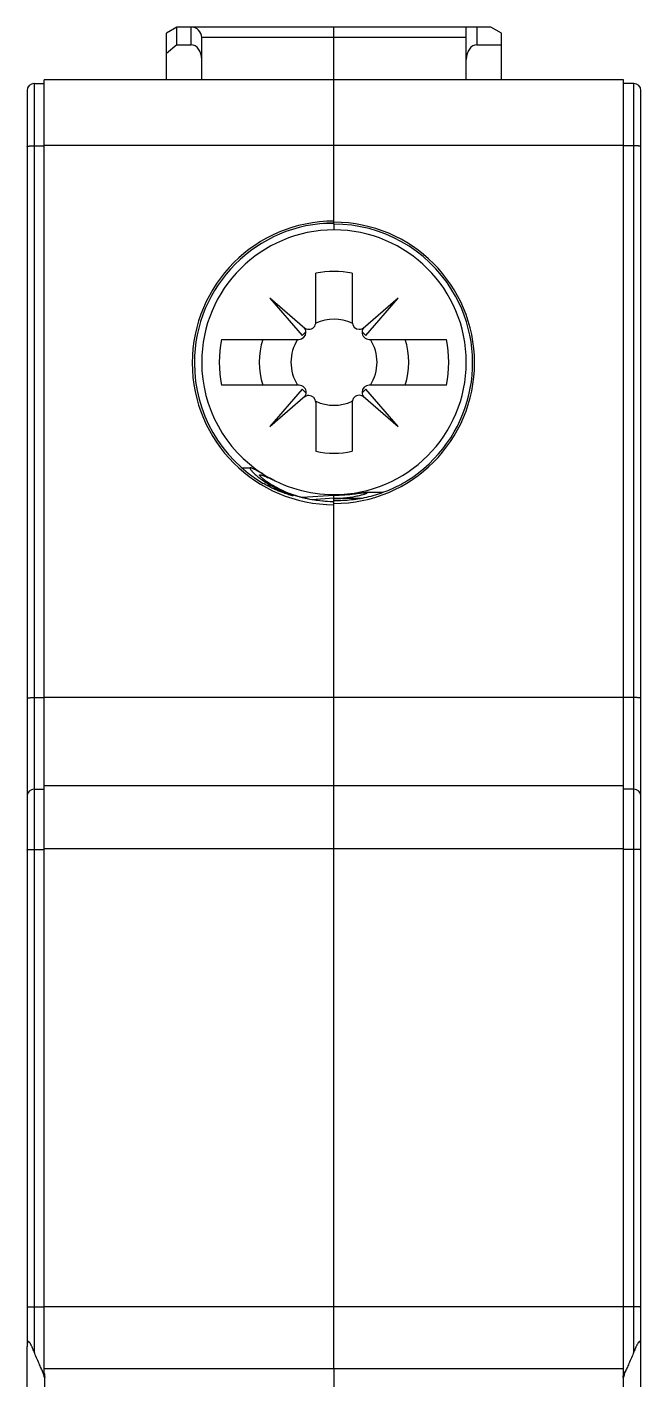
# Model space of a CAD drawing. Header units: millimetres. Extents: x 267.1 to 284.5, y 120 to 208.
# Drawn here: x 267.06 to 284.46, y 169.69 to 208.03 of the extents above; entities that cross this region are included whole.
import ezdxf

# ---------------------------------------------------------------- set-up
doc = ezdxf.new("R2010")
doc.units = ezdxf.units.MM
doc.header["$MEASUREMENT"] = 0
doc.layers.get('0').update_dxf_attribs({"lineweight": 0})
for name, color, linetype, lineweight in [('03_AXES', 7, 'Continuous', 0), ('08_DRAFTS', 7, 'Continuous', 0), ('09_ROUNDS', 7, 'Continuous', 0), ('10_CHAMFER', 7, 'Continuous', 0)]:
    doc.layers.add(name, color=color, linetype=linetype, lineweight=lineweight)

msp = doc.modelspace()

# ---------------------------------------------------------------- linework, layer by layer
at = {"color": 7, "lineweight": 25}
for p, q in [((267.263, 206.428), (267.263, 170.483)), ((267.263, 206.428), (267.553, 206.428)), ((267.553, 169.767), (267.553, 206.528)), ((283.973, 206.528), (267.553, 206.528)), ((283.973, 169.767), (283.973, 206.528)), ((284.263, 206.428), (283.973, 206.428)), ((284.263, 170.483), (284.263, 206.428)), ((267.063, 206.228), (267.063, 170.634)), ((284.463, 121.828), (284.463, 206.228)), ((267.263, 204.661), (267.553, 204.661)), ((283.973, 204.668), (267.553, 204.668)), ((284.263, 204.661), (283.973, 204.661)), ((273.942, 200.349), (274.862, 199.288)), ((274.933, 199.49), (273.942, 200.349)), ((277.584, 200.349), (276.592, 199.489)), ((276.665, 199.288), (277.584, 200.349)), ((274.862, 199.288), (274.967, 199.393)), ((276.559, 199.394), (276.665, 199.288)), ((274.862, 197.768), (273.942, 196.707)), ((273.942, 196.707), (274.949, 197.58)), ((274.974, 197.656), (274.862, 197.768)), ((276.665, 197.768), (276.559, 197.662)), ((276.592, 197.567), (277.584, 196.707)), ((277.584, 196.707), (276.665, 197.768)), ((267.263, 189.025), (267.553, 189.025)), ((283.973, 189.028), (267.553, 189.028)), ((284.263, 189.025), (283.973, 189.025)), ((267.263, 186.428), (267.553, 186.428)), ((283.973, 186.528), (267.553, 186.528)), ((284.263, 186.428), (283.973, 186.428)), ((267.263, 184.725), (267.553, 184.725)), ((283.973, 184.735), (267.553, 184.735)), ((284.263, 184.725), (283.973, 184.725)), ((283.973, 171.763), (267.553, 171.763)), ((267.263, 171.759), (267.553, 171.759)), ((284.263, 171.759), (283.973, 171.759)), ((267.512, 169.91), (267.553, 169.91)), ((283.973, 170.002), (267.553, 170.002)), ((284.014, 169.91), (283.973, 169.91)), ((267.563, 158.302), (267.563, 169.754)), ((283.963, 169.754), (283.963, 158.302))]:
    msp.add_line(p, q, dxfattribs=at)
for points in [[(267.263, 206.428), (267.153, 206.428), (267.063, 206.338), (267.063, 206.228)], [(284.463, 206.228), (284.463, 206.338), (284.374, 206.428), (284.263, 206.428)], [(276.278, 201.051), (275.938, 201.12), (275.588, 201.12), (275.248, 201.051)], [(276.796, 197.878), (277.046, 198.275), (277.046, 198.781), (276.796, 199.178)], [(277.78, 197.878), (277.917, 198.301), (277.917, 198.755), (277.78, 199.178)], [(274.543, 198.528), (274.543, 198.298), (274.608, 198.073), (274.731, 197.878)], [(275.248, 196.005), (275.588, 195.936), (275.938, 195.936), (276.278, 196.005)], [(267.263, 186.428), (267.153, 186.428), (267.063, 186.338), (267.063, 186.228)], [(284.463, 186.228), (284.463, 186.338), (284.374, 186.428), (284.263, 186.428)]]:
    msp.add_open_spline(points, degree=3, dxfattribs=at)
for points, knots in [([(267.063, 204.647), (267.063, 204.647), (267.064, 204.648), (267.064, 204.648), (267.065, 204.649), (267.066, 204.649), (267.067, 204.649), (267.069, 204.65), (267.07, 204.65), (267.072, 204.651), (267.074, 204.651), (267.076, 204.652), (267.078, 204.652), (267.085, 204.653), (267.091, 204.654), (267.097, 204.654), (267.105, 204.655), (267.114, 204.656), (267.122, 204.656), (267.132, 204.657), (267.142, 204.658), (267.152, 204.658), (267.164, 204.659), (267.175, 204.659), (267.187, 204.659), (267.199, 204.66), (267.212, 204.66), (267.224, 204.66), (267.237, 204.66), (267.25, 204.661), (267.263, 204.661)], [0, 0, 0, 0, 1, 1, 1, 2, 2, 2, 3, 3, 3, 4, 4, 4, 5, 5, 5, 6, 6, 6, 7, 7, 7, 8, 8, 8, 9, 9, 9, 10, 10, 10, 10]), ([(284.463, 204.647), (284.463, 204.647), (284.463, 204.648), (284.462, 204.648), (284.461, 204.649), (284.46, 204.649), (284.459, 204.649), (284.458, 204.65), (284.456, 204.65), (284.455, 204.651), (284.452, 204.651), (284.45, 204.652), (284.448, 204.652), (284.442, 204.653), (284.436, 204.654), (284.43, 204.654), (284.421, 204.655), (284.413, 204.656), (284.405, 204.656), (284.395, 204.657), (284.384, 204.658), (284.374, 204.658), (284.363, 204.659), (284.351, 204.659), (284.34, 204.659), (284.327, 204.66), (284.315, 204.66), (284.302, 204.66), (284.289, 204.66), (284.276, 204.661), (284.263, 204.661)], [0, 0, 0, 0, 1, 1, 1, 2, 2, 2, 3, 3, 3, 4, 4, 4, 5, 5, 5, 6, 6, 6, 7, 7, 7, 8, 8, 8, 9, 9, 9, 10, 10, 10, 10]), ([(274.768, 199.178), (274.878, 199.178), (274.968, 199.268), (274.968, 199.378), (274.968, 199.432), (274.946, 199.483), (274.908, 199.52)], [0, 0, 0, 0, 1, 1, 1, 2, 2, 2, 2]), ([(276.618, 199.521), (276.539, 199.443), (276.538, 199.317), (276.615, 199.238), (276.653, 199.2), (276.705, 199.178), (276.758, 199.178)], [0, 0, 0, 0, 1, 1, 1, 2, 2, 2, 2]), ([(274.912, 197.532), (274.992, 197.607), (274.997, 197.734), (274.921, 197.815), (274.883, 197.855), (274.83, 197.878), (274.775, 197.878)], [0, 0, 0, 0, 1, 1, 1, 2, 2, 2, 2]), ([(276.758, 197.878), (276.648, 197.878), (276.558, 197.788), (276.558, 197.678), (276.558, 197.624), (276.58, 197.573), (276.618, 197.535)], [0, 0, 0, 0, 1, 1, 1, 2, 2, 2, 2]), ([(267.063, 189.018), (267.063, 189.018), (267.064, 189.018), (267.064, 189.018), (267.065, 189.019), (267.066, 189.019), (267.067, 189.019), (267.069, 189.019), (267.07, 189.019), (267.072, 189.02), (267.074, 189.02), (267.076, 189.02), (267.078, 189.02), (267.081, 189.02), (267.084, 189.021), (267.087, 189.021), (267.09, 189.021), (267.094, 189.021), (267.097, 189.021), (267.101, 189.022), (267.105, 189.022), (267.109, 189.022), (267.113, 189.022), (267.117, 189.022), (267.122, 189.022), (267.132, 189.023), (267.142, 189.023), (267.152, 189.023), (267.164, 189.024), (267.175, 189.024), (267.187, 189.024), (267.199, 189.024), (267.212, 189.024), (267.224, 189.024), (267.237, 189.024), (267.25, 189.025), (267.263, 189.025)], [0, 0, 0, 0, 1, 1, 1, 2, 2, 2, 3, 3, 3, 4, 4, 4, 5, 5, 5, 6, 6, 6, 7, 7, 7, 8, 8, 8, 9, 9, 9, 10, 10, 10, 11, 11, 11, 12, 12, 12, 12]), ([(284.463, 189.018), (284.463, 189.018), (284.463, 189.018), (284.462, 189.018), (284.461, 189.019), (284.46, 189.019), (284.459, 189.019), (284.458, 189.019), (284.456, 189.019), (284.455, 189.02), (284.452, 189.02), (284.45, 189.02), (284.448, 189.02), (284.445, 189.02), (284.442, 189.021), (284.44, 189.021), (284.436, 189.021), (284.433, 189.021), (284.43, 189.021), (284.426, 189.022), (284.422, 189.022), (284.418, 189.022), (284.413, 189.022), (284.409, 189.022), (284.405, 189.022), (284.395, 189.023), (284.384, 189.023), (284.374, 189.023), (284.363, 189.024), (284.351, 189.024), (284.34, 189.024), (284.327, 189.024), (284.315, 189.024), (284.302, 189.024), (284.289, 189.024), (284.276, 189.025), (284.263, 189.025)], [0, 0, 0, 0, 1, 1, 1, 2, 2, 2, 3, 3, 3, 4, 4, 4, 5, 5, 5, 6, 6, 6, 7, 7, 7, 8, 8, 8, 9, 9, 9, 10, 10, 10, 11, 11, 11, 12, 12, 12, 12]), ([(267.063, 184.704), (267.063, 184.705), (267.064, 184.705), (267.064, 184.706), (267.065, 184.707), (267.066, 184.708), (267.067, 184.708), (267.069, 184.709), (267.07, 184.709), (267.072, 184.71), (267.074, 184.711), (267.076, 184.711), (267.078, 184.712), (267.085, 184.713), (267.091, 184.715), (267.097, 184.716), (267.105, 184.717), (267.114, 184.718), (267.122, 184.719), (267.132, 184.72), (267.142, 184.721), (267.152, 184.721), (267.164, 184.722), (267.175, 184.723), (267.187, 184.723), (267.212, 184.724), (267.238, 184.725), (267.263, 184.725)], [0, 0, 0, 0, 1, 1, 1, 2, 2, 2, 3, 3, 3, 4, 4, 4, 5, 5, 5, 6, 6, 6, 7, 7, 7, 8, 8, 8, 9, 9, 9, 9]), ([(284.463, 184.704), (284.463, 184.705), (284.463, 184.705), (284.462, 184.706), (284.461, 184.707), (284.46, 184.708), (284.459, 184.708), (284.458, 184.709), (284.456, 184.709), (284.455, 184.71), (284.452, 184.711), (284.45, 184.711), (284.448, 184.712), (284.442, 184.713), (284.436, 184.715), (284.43, 184.716), (284.421, 184.717), (284.413, 184.718), (284.405, 184.719), (284.395, 184.72), (284.384, 184.721), (284.374, 184.721), (284.363, 184.722), (284.351, 184.723), (284.34, 184.723), (284.314, 184.724), (284.289, 184.725), (284.263, 184.725)], [0, 0, 0, 0, 1, 1, 1, 2, 2, 2, 3, 3, 3, 4, 4, 4, 5, 5, 5, 6, 6, 6, 7, 7, 7, 8, 8, 8, 9, 9, 9, 9]), ([(267.063, 171.752), (267.063, 171.752), (267.064, 171.752), (267.064, 171.752), (267.065, 171.753), (267.066, 171.753), (267.067, 171.753), (267.069, 171.753), (267.07, 171.754), (267.072, 171.754), (267.074, 171.754), (267.076, 171.754), (267.078, 171.755), (267.081, 171.755), (267.084, 171.755), (267.087, 171.755), (267.09, 171.755), (267.094, 171.756), (267.097, 171.756), (267.101, 171.756), (267.105, 171.756), (267.109, 171.756), (267.113, 171.757), (267.117, 171.757), (267.122, 171.757), (267.132, 171.757), (267.142, 171.758), (267.152, 171.758), (267.164, 171.758), (267.175, 171.759), (267.187, 171.759), (267.199, 171.759), (267.212, 171.759), (267.224, 171.759), (267.237, 171.759), (267.25, 171.759), (267.263, 171.759)], [0, 0, 0, 0, 1, 1, 1, 2, 2, 2, 3, 3, 3, 4, 4, 4, 5, 5, 5, 6, 6, 6, 7, 7, 7, 8, 8, 8, 9, 9, 9, 10, 10, 10, 11, 11, 11, 12, 12, 12, 12]), ([(284.463, 171.752), (284.463, 171.752), (284.463, 171.752), (284.462, 171.752), (284.461, 171.753), (284.46, 171.753), (284.459, 171.753), (284.458, 171.753), (284.456, 171.754), (284.455, 171.754), (284.452, 171.754), (284.45, 171.754), (284.448, 171.755), (284.445, 171.755), (284.442, 171.755), (284.44, 171.755), (284.436, 171.755), (284.433, 171.756), (284.43, 171.756), (284.426, 171.756), (284.422, 171.756), (284.418, 171.756), (284.413, 171.757), (284.409, 171.757), (284.405, 171.757), (284.395, 171.757), (284.384, 171.758), (284.374, 171.758), (284.363, 171.758), (284.351, 171.759), (284.34, 171.759), (284.327, 171.759), (284.315, 171.759), (284.302, 171.759), (284.289, 171.759), (284.276, 171.759), (284.263, 171.759)], [0, 0, 0, 0, 1, 1, 1, 2, 2, 2, 3, 3, 3, 4, 4, 4, 5, 5, 5, 6, 6, 6, 7, 7, 7, 8, 8, 8, 9, 9, 9, 10, 10, 10, 11, 11, 11, 12, 12, 12, 12]), ([(267.263, 170.483), (267.256, 170.502), (267.248, 170.521), (267.24, 170.54), (267.232, 170.559), (267.224, 170.578), (267.216, 170.597), (267.212, 170.606), (267.208, 170.615), (267.204, 170.625), (267.199, 170.634), (267.195, 170.643), (267.191, 170.652), (267.186, 170.661), (267.182, 170.67), (267.177, 170.679), (267.173, 170.688), (267.168, 170.697), (267.163, 170.705), (267.159, 170.714), (267.154, 170.722), (267.148, 170.73), (267.146, 170.734), (267.143, 170.738), (267.14, 170.742), (267.138, 170.745), (267.135, 170.749), (267.132, 170.752), (267.129, 170.755), (267.127, 170.759), (267.123, 170.761), (267.121, 170.764), (267.117, 170.767), (267.114, 170.769), (267.111, 170.771), (267.108, 170.772), (267.104, 170.773), (267.102, 170.773), (267.1, 170.773), (267.099, 170.773), (267.097, 170.773), (267.095, 170.772), (267.094, 170.771), (267.09, 170.769), (267.087, 170.766), (267.084, 170.762), (267.081, 170.758), (267.079, 170.753), (267.077, 170.748), (267.072, 170.736), (267.07, 170.724), (267.068, 170.712), (267.064, 170.686), (267.063, 170.66), (267.063, 170.634)], [0, 0, 0, 0, 1, 1, 1, 2, 2, 2, 3, 3, 3, 4, 4, 4, 5, 5, 5, 6, 6, 6, 7, 7, 7, 8, 8, 8, 9, 9, 9, 10, 10, 10, 11, 11, 11, 12, 12, 12, 13, 13, 13, 14, 14, 14, 15, 15, 15, 16, 16, 16, 17, 17, 17, 18, 18, 18, 18]), ([(284.463, 170.634), (284.463, 170.66), (284.462, 170.686), (284.458, 170.712), (284.456, 170.724), (284.454, 170.736), (284.45, 170.748), (284.448, 170.753), (284.446, 170.758), (284.442, 170.762), (284.44, 170.766), (284.437, 170.769), (284.433, 170.771), (284.431, 170.772), (284.43, 170.773), (284.428, 170.773), (284.426, 170.773), (284.424, 170.773), (284.423, 170.773), (284.419, 170.772), (284.416, 170.771), (284.412, 170.769), (284.409, 170.767), (284.406, 170.764), (284.403, 170.761), (284.4, 170.759), (284.397, 170.755), (284.394, 170.752), (284.391, 170.749), (284.389, 170.745), (284.386, 170.742), (284.383, 170.738), (284.381, 170.734), (284.378, 170.73), (284.373, 170.722), (284.368, 170.714), (284.363, 170.705), (284.358, 170.697), (284.354, 170.688), (284.349, 170.679), (284.345, 170.67), (284.34, 170.661), (284.336, 170.652), (284.331, 170.643), (284.327, 170.634), (284.323, 170.625), (284.319, 170.615), (284.314, 170.606), (284.31, 170.597), (284.302, 170.578), (284.294, 170.559), (284.286, 170.54), (284.278, 170.521), (284.271, 170.502), (284.263, 170.483)], [0, 0, 0, 0, 1, 1, 1, 2, 2, 2, 3, 3, 3, 4, 4, 4, 5, 5, 5, 6, 6, 6, 7, 7, 7, 8, 8, 8, 9, 9, 9, 10, 10, 10, 11, 11, 11, 12, 12, 12, 13, 13, 13, 14, 14, 14, 15, 15, 15, 16, 16, 16, 17, 17, 17, 18, 18, 18, 18]), ([(267.512, 169.91), (267.496, 169.947), (267.48, 169.984), (267.463, 170.02), (267.443, 170.065), (267.423, 170.109), (267.403, 170.154), (267.354, 170.263), (267.307, 170.372), (267.263, 170.483)], [0, 0, 0, 0, 1, 1, 1, 2, 2, 2, 3, 3, 3, 3]), ([(284.263, 170.483), (284.22, 170.372), (284.172, 170.263), (284.123, 170.154), (284.103, 170.109), (284.083, 170.065), (284.063, 170.02), (284.047, 169.984), (284.03, 169.947), (284.014, 169.91)], [0, 0, 0, 0, 1, 1, 1, 2, 2, 2, 3, 3, 3, 3]), ([(267.553, 169.767), (267.551, 169.78), (267.549, 169.792), (267.546, 169.805), (267.538, 169.841), (267.527, 169.876), (267.512, 169.91)], [0, 0, 0, 0, 1, 1, 1, 2, 2, 2, 2]), ([(267.553, 169.88), (267.555, 169.87), (267.556, 169.86), (267.558, 169.85), (267.562, 169.818), (267.563, 169.786), (267.563, 169.754)], [0, 0, 0, 0, 1, 1, 1, 2, 2, 2, 2]), ([(283.963, 169.754), (283.963, 169.764), (283.963, 169.775), (283.964, 169.786), (283.965, 169.818), (283.968, 169.849), (283.973, 169.88)], [0, 0, 0, 0, 1, 1, 1, 2, 2, 2, 2]), ([(284.014, 169.91), (284.009, 169.899), (284.005, 169.888), (284.001, 169.876), (283.988, 169.841), (283.979, 169.804), (283.973, 169.767)], [0, 0, 0, 0, 1, 1, 1, 2, 2, 2, 2])]:
    msp.add_open_spline(points, degree=3, knots=knots, dxfattribs=at)
at = {"layer": '03_AXES', "color": 7, "lineweight": 25}
for p, q in [((275.763, 202.496), (275.763, 206.528)), ((275.248, 199.663), (275.248, 201.051)), ((276.278, 201.051), (276.278, 199.664)), ((272.579, 199.178), (274.768, 199.178)), ((276.758, 199.178), (278.949, 199.178)), ((274.775, 197.878), (272.579, 197.878)), ((278.949, 197.878), (276.758, 197.878)), ((275.248, 197.386), (275.248, 196.005)), ((276.278, 197.392), (276.278, 196.005)), ((275.763, 170.002), (275.763, 194.528))]:
    msp.add_line(p, q, dxfattribs=at)
for points, knots in [([(275.763, 202.528), (273.544, 202.528), (271.745, 200.729), (271.745, 198.51), (271.745, 196.291), (273.544, 194.492), (275.763, 194.492), (275.763, 194.492), (275.763, 194.492), (275.763, 194.492)], [0, 0, 0, 0, 1, 1, 1, 2, 2, 2, 3, 3, 3, 3]), ([(275.763, 194.528), (277.964, 194.528), (279.747, 196.312), (279.747, 198.512), (279.747, 200.713), (277.964, 202.496), (275.763, 202.496), (275.763, 202.496), (275.763, 202.496), (275.763, 202.496)], [0, 0, 0, 0, 1, 1, 1, 2, 2, 2, 3, 3, 3, 3]), ([(274.908, 199.52), (274.987, 199.443), (275.113, 199.444), (275.191, 199.523), (275.228, 199.56), (275.248, 199.61), (275.248, 199.663)], [0, 0, 0, 0, 1, 1, 1, 2, 2, 2, 2]), ([(276.278, 199.664), (276.278, 199.553), (276.368, 199.464), (276.478, 199.464), (276.531, 199.464), (276.581, 199.484), (276.618, 199.521)], [0, 0, 0, 0, 1, 1, 1, 2, 2, 2, 2]), ([(275.248, 197.386), (275.248, 197.496), (275.159, 197.586), (275.048, 197.586), (274.998, 197.586), (274.949, 197.567), (274.912, 197.532)], [0, 0, 0, 0, 1, 1, 1, 2, 2, 2, 2]), ([(276.618, 197.535), (276.539, 197.612), (276.413, 197.611), (276.335, 197.532), (276.299, 197.495), (276.278, 197.445), (276.278, 197.392)], [0, 0, 0, 0, 1, 1, 1, 2, 2, 2, 2])]:
    msp.add_open_spline(points, degree=3, knots=knots, dxfattribs=at)
for points in [[(276.278, 199.634), (275.952, 199.786), (275.575, 199.786), (275.248, 199.634)], [(272.579, 199.178), (272.491, 198.749), (272.491, 198.307), (272.579, 197.878)], [(273.746, 199.178), (273.61, 198.755), (273.61, 198.301), (273.746, 197.878)], [(274.731, 199.178), (274.608, 198.983), (274.543, 198.758), (274.543, 198.528)], [(278.949, 197.878), (279.036, 198.307), (279.036, 198.749), (278.949, 199.178)], [(275.248, 197.422), (275.575, 197.27), (275.952, 197.27), (276.278, 197.422)]]:
    msp.add_open_spline(points, degree=3, dxfattribs=at)
at = {"layer": '08_DRAFTS', "color": 7, "lineweight": 25}
for p, q in [((275.763, 202.444), (275.763, 202.496)), ((273.149, 195.541), (273.396, 195.537)), ((277.147, 194.84), (276.691, 194.836)), ((275.763, 194.755), (274.858, 194.694)), ((275.763, 194.673), (275.139, 194.632)), ((275.763, 194.673), (275.763, 194.755)), ((275.763, 170.002), (275.763, 168.193))]:
    msp.add_line(p, q, dxfattribs=at)
for points, knots in [([(275.763, 194.778), (277.834, 194.778), (279.513, 196.457), (279.513, 198.528), (279.513, 200.599), (277.834, 202.278), (275.763, 202.278), (273.692, 202.278), (272.013, 200.599), (272.013, 198.528), (272.013, 197.246), (272.668, 196.053), (273.749, 195.365)], [0, 0, 0, 0, 1, 1, 1, 2, 2, 2, 3, 3, 3, 4, 4, 4, 4]), ([(273.396, 195.537), (273.394, 195.537), (273.392, 195.537), (273.39, 195.536), (273.389, 195.536), (273.387, 195.535), (273.386, 195.534), (273.385, 195.534), (273.384, 195.533), (273.383, 195.532), (273.383, 195.53), (273.382, 195.529), (273.382, 195.527), (273.382, 195.526), (273.382, 195.524), (273.383, 195.522), (273.383, 195.52), (273.384, 195.518), (273.385, 195.515), (273.386, 195.513), (273.387, 195.51), (273.388, 195.508), (273.39, 195.505), (273.391, 195.502), (273.393, 195.499), (273.398, 195.491), (273.403, 195.484), (273.408, 195.477), (273.415, 195.468), (273.422, 195.46), (273.43, 195.451), (273.439, 195.441), (273.448, 195.431), (273.457, 195.421), (273.469, 195.41), (273.48, 195.398), (273.492, 195.387), (273.505, 195.374), (273.519, 195.362), (273.532, 195.35), (273.548, 195.336), (273.564, 195.322), (273.58, 195.309), (273.616, 195.278), (273.654, 195.248), (273.693, 195.22), (273.738, 195.186), (273.784, 195.154), (273.831, 195.124), (273.884, 195.09), (273.937, 195.057), (273.992, 195.026)], [0, 0, 0, 0, 1, 1, 1, 2, 2, 2, 3, 3, 3, 4, 4, 4, 5, 5, 5, 6, 6, 6, 7, 7, 7, 8, 8, 8, 9, 9, 9, 10, 10, 10, 11, 11, 11, 12, 12, 12, 13, 13, 13, 14, 14, 14, 15, 15, 15, 16, 16, 16, 17, 17, 17, 17]), ([(273.749, 195.365), (273.705, 195.388), (273.661, 195.412), (273.617, 195.435), (273.598, 195.445), (273.58, 195.455), (273.562, 195.465), (273.546, 195.473), (273.53, 195.481), (273.514, 195.49), (273.5, 195.496), (273.487, 195.503), (273.473, 195.51), (273.462, 195.515), (273.451, 195.52), (273.44, 195.524), (273.431, 195.528), (273.423, 195.531), (273.414, 195.533), (273.408, 195.535), (273.402, 195.537), (273.396, 195.537)], [0, 0, 0, 0, 1, 1, 1, 2, 2, 2, 3, 3, 3, 4, 4, 4, 5, 5, 5, 6, 6, 6, 7, 7, 7, 7]), ([(276.691, 194.836), (276.683, 194.836), (276.676, 194.836), (276.669, 194.835), (276.659, 194.834), (276.649, 194.833), (276.639, 194.832), (276.627, 194.83), (276.614, 194.828), (276.602, 194.827), (276.587, 194.825), (276.573, 194.823), (276.558, 194.821), (276.524, 194.816), (276.489, 194.811), (276.454, 194.806), (276.414, 194.8), (276.373, 194.795), (276.333, 194.79), (276.289, 194.785), (276.244, 194.78), (276.2, 194.776), (276.152, 194.771), (276.105, 194.768), (276.058, 194.765), (275.96, 194.758), (275.862, 194.755), (275.763, 194.755)], [0, 0, 0, 0, 1, 1, 1, 2, 2, 2, 3, 3, 3, 4, 4, 4, 5, 5, 5, 6, 6, 6, 7, 7, 7, 8, 8, 8, 9, 9, 9, 9]), ([(275.763, 194.673), (275.824, 194.673), (275.885, 194.675), (275.946, 194.678), (276.006, 194.681), (276.066, 194.686), (276.125, 194.693), (276.182, 194.699), (276.239, 194.707), (276.295, 194.717), (276.322, 194.721), (276.348, 194.726), (276.374, 194.731), (276.399, 194.736), (276.424, 194.741), (276.448, 194.747), (276.471, 194.752), (276.494, 194.757), (276.516, 194.763), (276.536, 194.768), (276.556, 194.773), (276.576, 194.779), (276.585, 194.782), (276.593, 194.784), (276.602, 194.787), (276.61, 194.79), (276.618, 194.792), (276.626, 194.795), (276.633, 194.797), (276.64, 194.8), (276.647, 194.802), (276.653, 194.804), (276.66, 194.807), (276.666, 194.809), (276.671, 194.811), (276.676, 194.813), (276.681, 194.815), (276.685, 194.817), (276.689, 194.819), (276.693, 194.821), (276.695, 194.822), (276.698, 194.824), (276.701, 194.825), (276.702, 194.826), (276.703, 194.827), (276.704, 194.828), (276.705, 194.828), (276.705, 194.829), (276.706, 194.829), (276.707, 194.83), (276.708, 194.831), (276.707, 194.832), (276.707, 194.833), (276.707, 194.833), (276.707, 194.834), (276.706, 194.834), (276.706, 194.834), (276.705, 194.835), (276.705, 194.835), (276.704, 194.835), (276.703, 194.835), (276.702, 194.836), (276.701, 194.836), (276.7, 194.836), (276.697, 194.836), (276.694, 194.836), (276.691, 194.836)], [0, 0, 0, 0, 1, 1, 1, 2, 2, 2, 3, 3, 3, 4, 4, 4, 5, 5, 5, 6, 6, 6, 7, 7, 7, 8, 8, 8, 9, 9, 9, 10, 10, 10, 11, 11, 11, 12, 12, 12, 13, 13, 13, 14, 14, 14, 15, 15, 15, 16, 16, 16, 17, 17, 17, 18, 18, 18, 19, 19, 19, 20, 20, 20, 21, 21, 21, 22, 22, 22, 22])]:
    msp.add_open_spline(points, degree=3, knots=knots, dxfattribs=at)
at = {"layer": '09_ROUNDS', "color": 7, "lineweight": 25}
for p, q in [((280.213, 208.028), (271.313, 208.028)), ((271.713, 207.528), (271.713, 208.028)), ((275.763, 206.528), (275.763, 208.028)), ((279.513, 206.528), (279.513, 208.028)), ((279.813, 208.028), (279.813, 207.528)), ((271.313, 207.528), (271.713, 207.528)), ((272.013, 206.528), (272.013, 207.728)), ((279.513, 207.728), (272.013, 207.728)), ((279.813, 207.528), (280.513, 207.528)), ((275.763, 202.461), (275.416, 202.455)), ((275.763, 202.444), (275.763, 202.278)), ((274.474, 194.799), (274.405, 194.801)), ((275.763, 194.778), (275.763, 194.755)), ((275.763, 194.673), (276.56, 194.68)), ((275.763, 194.528), (275.763, 194.673)), ((275.958, 194.615), (275.763, 194.613)), ((267.063, 157.422), (267.063, 170.634))]:
    msp.add_line(p, q, dxfattribs=at)
for points in [[(274.007, 195.047), (273.971, 195.069), (273.938, 195.09), (273.907, 195.11), (273.879, 195.129), (273.854, 195.147), (273.832, 195.163), (273.812, 195.179), (273.794, 195.192), (273.779, 195.205), (273.766, 195.215), (273.756, 195.225), (273.747, 195.232), (273.742, 195.238), (273.738, 195.242), (273.737, 195.242)], [(274.528, 194.798), (274.463, 194.823), (274.4, 194.849), (274.341, 194.874), (274.284, 194.9), (274.231, 194.925), (274.18, 194.951), (274.133, 194.975), (274.088, 195), (274.046, 195.024), (274.007, 195.047)], [(274.668, 194.75), (274.597, 194.774), (274.528, 194.798)], [(275.763, 194.575), (275.674, 194.577), (275.565, 194.582), (275.461, 194.589), (275.359, 194.6), (275.261, 194.613), (275.166, 194.627), (275.075, 194.644), (274.987, 194.663), (274.902, 194.683), (274.821, 194.704), (274.743, 194.726), (274.668, 194.75)]]:
    msp.add_lwpolyline(points, dxfattribs=at)
for points in [[(272.013, 207.728), (272.013, 207.894), (271.879, 208.028), (271.713, 208.028)], [(272.013, 207.104), (272.013, 207.338), (271.879, 207.528), (271.713, 207.528)], [(279.813, 207.528), (279.648, 207.528), (279.513, 207.338), (279.513, 207.104)], [(267.235, 206.426), (267.233, 206.426), (267.23, 206.425), (267.228, 206.425)], [(273.749, 195.365), (274.351, 194.982), (275.05, 194.778), (275.763, 194.778)], [(273.992, 195.026), (274.147, 194.939), (274.308, 194.862), (274.474, 194.799)], [(274.461, 194.823), (274.509, 194.804), (274.558, 194.786), (274.608, 194.769)], [(275.729, 194.575), (275.74, 194.575), (275.752, 194.574), (275.763, 194.574)]]:
    msp.add_open_spline(points, degree=3, dxfattribs=at)
for points, knots in [([(275.763, 202.472), (273.575, 202.469), (271.803, 200.694), (271.806, 198.506), (271.808, 197.103), (272.55, 195.806), (273.759, 195.095)], [0, 0, 0, 0, 1, 1, 1, 2, 2, 2, 2]), ([(277.825, 195.166), (279.673, 196.306), (280.247, 198.728), (279.107, 200.576), (278.392, 201.736), (277.126, 202.443), (275.763, 202.444)], [0, 0, 0, 0, 1, 1, 1, 2, 2, 2, 2]), ([(273.732, 195.239), (273.724, 195.246), (273.716, 195.254), (273.708, 195.261), (273.701, 195.268), (273.694, 195.274), (273.687, 195.281), (273.682, 195.287), (273.677, 195.293), (273.672, 195.298), (273.668, 195.303), (273.665, 195.308), (273.661, 195.313), (273.659, 195.317), (273.657, 195.32), (273.655, 195.324), (273.655, 195.326), (273.654, 195.327), (273.654, 195.329), (273.654, 195.33), (273.654, 195.332), (273.654, 195.333), (273.654, 195.334), (273.654, 195.335), (273.655, 195.336), (273.655, 195.337), (273.656, 195.338), (273.657, 195.338), (273.658, 195.339), (273.659, 195.34), (273.66, 195.34), (273.662, 195.34), (273.663, 195.341), (273.664, 195.341)], [0, 0, 0, 0, 1, 1, 1, 2, 2, 2, 3, 3, 3, 4, 4, 4, 5, 5, 5, 6, 6, 6, 7, 7, 7, 8, 8, 8, 9, 9, 9, 10, 10, 10, 11, 11, 11, 11]), ([(273.664, 195.341), (273.667, 195.341), (273.67, 195.341), (273.673, 195.341), (273.676, 195.341), (273.68, 195.34), (273.683, 195.339), (273.693, 195.337), (273.702, 195.335), (273.711, 195.332), (273.724, 195.328), (273.736, 195.323), (273.749, 195.319), (273.764, 195.313), (273.779, 195.306), (273.795, 195.3), (273.813, 195.292), (273.831, 195.285), (273.849, 195.277), (273.87, 195.268), (273.891, 195.259), (273.912, 195.25), (273.963, 195.228), (274.013, 195.206), (274.063, 195.186)], [0, 0, 0, 0, 1, 1, 1, 2, 2, 2, 3, 3, 3, 4, 4, 4, 5, 5, 5, 6, 6, 6, 7, 7, 7, 8, 8, 8, 8]), ([(274.461, 194.823), (274.378, 194.856), (274.297, 194.892), (274.217, 194.931), (274.147, 194.966), (274.078, 195.003), (274.01, 195.043), (273.955, 195.076), (273.9, 195.112), (273.847, 195.149), (273.826, 195.165), (273.804, 195.18), (273.783, 195.197), (273.766, 195.21), (273.749, 195.224), (273.732, 195.239)], [0, 0, 0, 0, 1, 1, 1, 2, 2, 2, 3, 3, 3, 4, 4, 4, 5, 5, 5, 5]), ([(275.884, 194.614), (275.967, 194.614), (276.05, 194.618), (276.132, 194.624), (276.215, 194.63), (276.298, 194.639), (276.381, 194.651), (276.547, 194.674), (276.712, 194.708), (276.874, 194.753), (277.04, 194.799), (277.202, 194.856), (277.359, 194.924), (277.52, 194.994), (277.676, 195.075), (277.825, 195.166)], [0, 0, 0, 0, 1, 1, 1, 2, 2, 2, 3, 3, 3, 4, 4, 4, 5, 5, 5, 5]), ([(274.601, 194.746), (274.599, 194.746), (274.597, 194.746), (274.596, 194.746), (274.593, 194.747), (274.591, 194.747), (274.589, 194.748), (274.583, 194.749), (274.576, 194.75), (274.57, 194.752), (274.563, 194.754), (274.556, 194.755), (274.548, 194.757), (274.54, 194.759), (274.533, 194.762), (274.525, 194.764), (274.516, 194.766), (274.508, 194.769), (274.5, 194.771), (274.491, 194.774), (274.482, 194.776), (274.474, 194.779), (274.456, 194.784), (274.438, 194.79), (274.42, 194.796), (274.402, 194.802), (274.384, 194.808), (274.366, 194.814), (274.348, 194.82), (274.329, 194.827), (274.311, 194.834), (274.292, 194.841), (274.274, 194.848), (274.255, 194.855), (274.237, 194.862), (274.218, 194.87), (274.2, 194.877), (274.162, 194.892), (274.125, 194.908), (274.088, 194.925), (274.051, 194.942), (274.014, 194.959), (273.977, 194.977), (273.94, 194.996), (273.903, 195.015), (273.867, 195.034), (273.831, 195.054), (273.795, 195.074), (273.759, 195.095)], [0, 0, 0, 0, 1, 1, 1, 2, 2, 2, 3, 3, 3, 4, 4, 4, 5, 5, 5, 6, 6, 6, 7, 7, 7, 8, 8, 8, 9, 9, 9, 10, 10, 10, 11, 11, 11, 12, 12, 12, 13, 13, 13, 14, 14, 14, 15, 15, 15, 16, 16, 16, 16]), ([(274.474, 194.799), (274.482, 194.796), (274.49, 194.793), (274.498, 194.79), (274.505, 194.787), (274.513, 194.784), (274.52, 194.781), (274.528, 194.778), (274.535, 194.775), (274.542, 194.773), (274.546, 194.771), (274.549, 194.77), (274.553, 194.768), (274.556, 194.767), (274.56, 194.766), (274.563, 194.765), (274.566, 194.763), (274.569, 194.762), (274.572, 194.761), (274.575, 194.76), (274.578, 194.759), (274.581, 194.757), (274.584, 194.756), (274.586, 194.755), (274.589, 194.754), (274.591, 194.753), (274.593, 194.752), (274.595, 194.751), (274.596, 194.751), (274.597, 194.751), (274.598, 194.75), (274.599, 194.75), (274.599, 194.749), (274.6, 194.749), (274.601, 194.749), (274.601, 194.748), (274.602, 194.748), (274.602, 194.748), (274.602, 194.748), (274.603, 194.747), (274.603, 194.747), (274.603, 194.747), (274.603, 194.747), (274.603, 194.746), (274.603, 194.746), (274.603, 194.746), (274.603, 194.746), (274.603, 194.746), (274.602, 194.746), (274.602, 194.746), (274.601, 194.746), (274.601, 194.746)], [0, 0, 0, 0, 1, 1, 1, 2, 2, 2, 3, 3, 3, 4, 4, 4, 5, 5, 5, 6, 6, 6, 7, 7, 7, 8, 8, 8, 9, 9, 9, 10, 10, 10, 11, 11, 11, 12, 12, 12, 13, 13, 13, 14, 14, 14, 15, 15, 15, 16, 16, 16, 17, 17, 17, 17]), ([(275.729, 194.575), (275.534, 194.578), (275.339, 194.596), (275.147, 194.63), (274.964, 194.662), (274.783, 194.709), (274.608, 194.769)], [0, 0, 0, 0, 1, 1, 1, 2, 2, 2, 2]), ([(275.763, 194.613), (275.784, 194.614), (275.805, 194.614), (275.825, 194.614), (275.845, 194.614), (275.864, 194.613), (275.884, 194.614)], [0, 0, 0, 0, 1, 1, 1, 2, 2, 2, 2])]:
    msp.add_open_spline(points, degree=3, knots=knots, dxfattribs=at)
at = {"layer": '10_CHAMFER', "color": 7, "lineweight": 25}
for p, q in [((271.313, 208.028), (271.013, 207.855)), ((271.013, 206.528), (271.013, 207.855)), ((271.313, 207.528), (271.313, 208.028)), ((280.513, 207.855), (280.213, 208.028)), ((280.513, 206.528), (280.513, 207.855)), ((271.313, 207.528), (271.013, 207.283)), ((273.992, 195.026), (273.879, 195.028))]:
    msp.add_line(p, q, dxfattribs=at)

doc.saveas('drawing.dxf')
